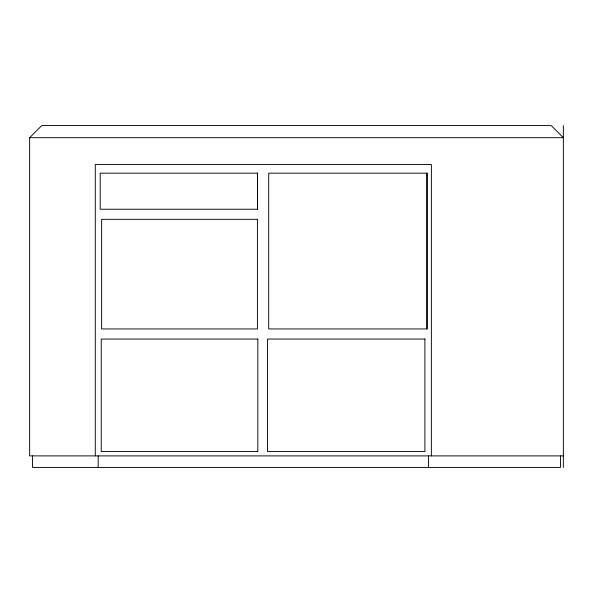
<?xml version="1.0" encoding="UTF-8"?>
<svg xmlns="http://www.w3.org/2000/svg" width="593" height="593" viewBox="0 0 593 593"><rect width="100%" height="100%" fill="white"/><g stroke="black" fill="none" stroke-linecap="round" stroke-linejoin="round"><path stroke-width="0.89" d="M29.65 137.687L41.769 125.575L551.231 125.575L563.35 137.687L29.65 137.687L29.65 455.891L563.35 455.891M563.35 125.575L563.35 467.425M560.467 455.891L560.467 467.425L32.533 467.425L32.533 455.891M431.37 455.891L431.37 164.52L95.28 164.52L95.28 455.891M428.48 455.891L428.48 467.425M426.96 173.171L426.96 328.952M257.473 173.171L257.473 209.233M98.164 455.891L98.164 467.425M257.555 173.171L100.195 173.171L100.195 209.233L257.555 209.233L257.555 173.171M427.042 173.171L268.711 173.171L268.711 328.952L427.042 328.952L427.042 173.171M257.414 219.328L101.64 219.328L101.64 328.952L257.414 328.952L257.414 219.328M257.829 339.055L101.233 339.055L101.233 451.562L257.829 451.562L257.829 339.055M424.907 339.055L267.532 339.055L267.532 451.562L424.907 451.562L424.907 339.055"/></g></svg>
